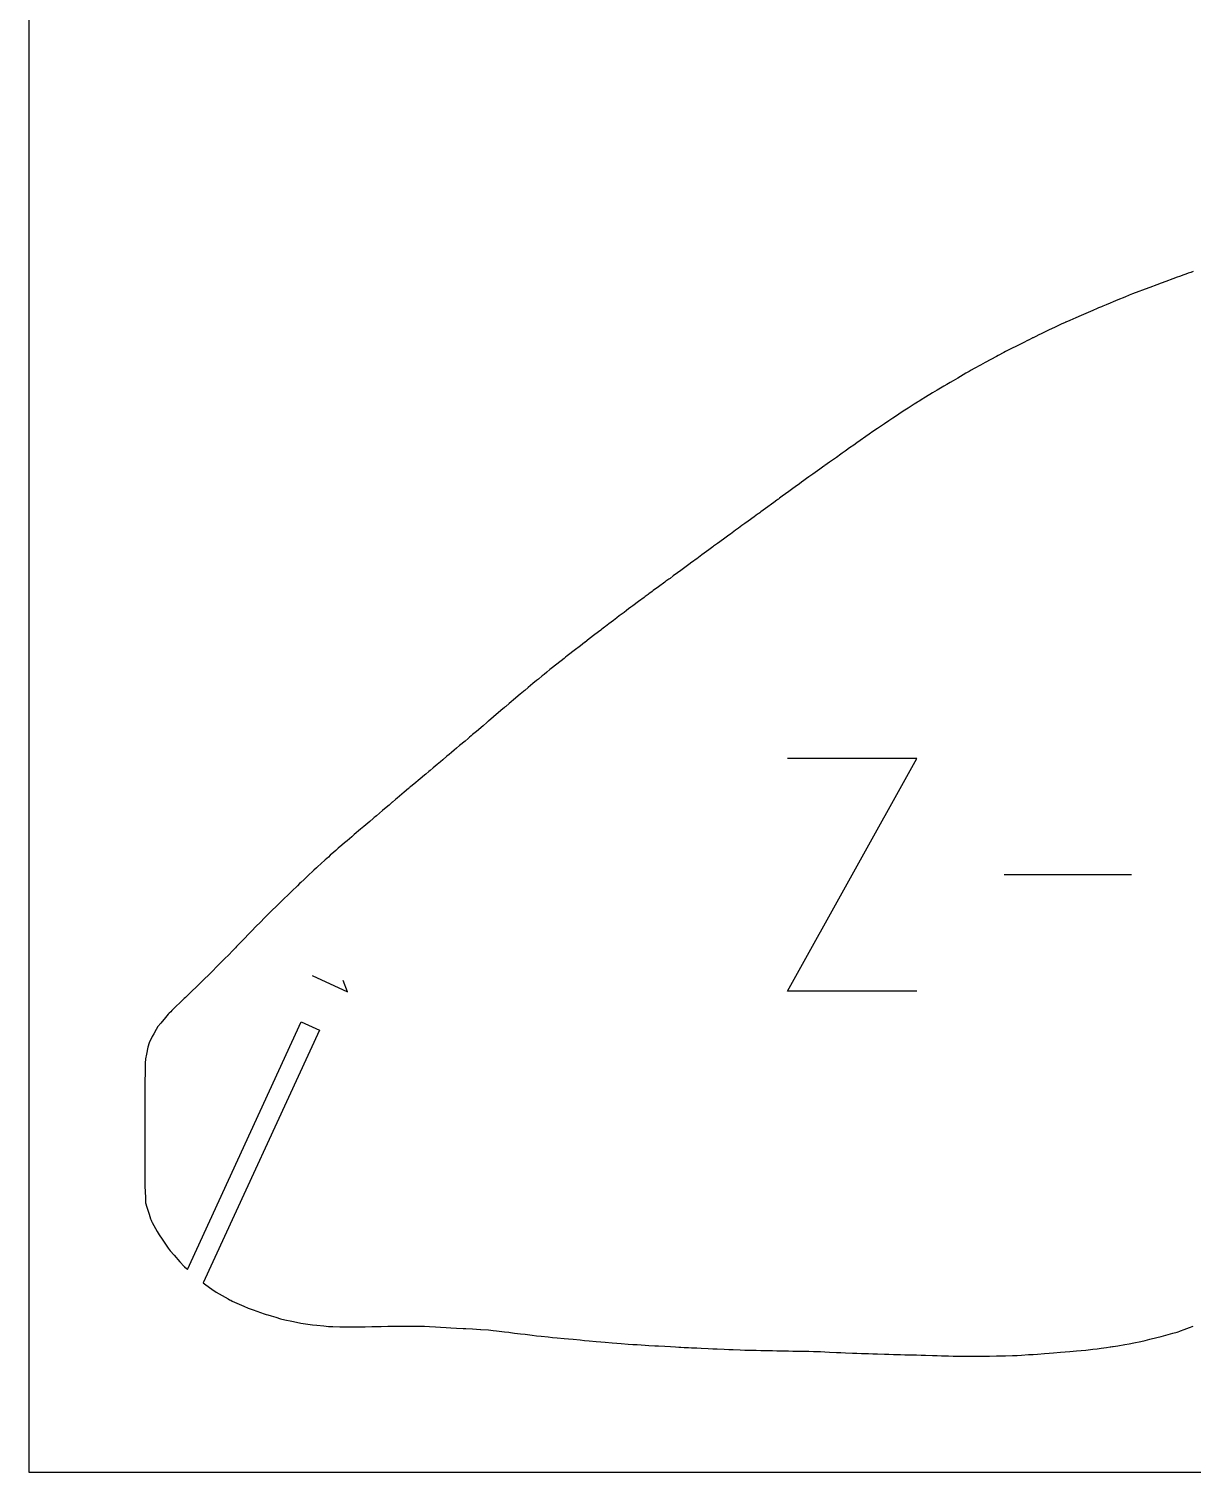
# Model space of a CAD drawing. Extents: x 0 to 560, y 0 to 480.
# Drawn here: x 0 to 66.9, y 0 to 83 of the extents above; entities that cross this region are included whole.
import ezdxf

# ---------------------------------------------------------------- set-up
doc = ezdxf.new("R2010")
doc.units = 0

msp = doc.modelspace()

# ---------------------------------------------------------------- linework, layer by layer
at = {"layer": 'annotation', "color": 1}
for p, q in [((43.600747, 27.650588), (51.037383, 41.043925)), ((51.037383, 41.043925), (43.600747, 41.043925)), ((63.384391, 34.347256), (56.061144, 34.347256)), ((16.28227, 28.550114), (18.317165, 27.613737)), ((18.317165, 27.613737), (18.072823, 28.274347)), ((51.037383, 27.650588), (43.600747, 27.650588))]:
    msp.add_line(p, q, dxfattribs=at)
at = {"layer": 'boundary', "color": 5}
for p, q in [((66.514979, 68.888872), (66.389198, 68.844508)), ((66.648975, 68.935482), (66.514979, 68.888872)), ((66.801885, 68.989158), (66.648975, 68.935482)), ((66.935882, 69.035768), (66.801885, 68.989158)), ((64.433528, 68.128873), (64.17375, 68.031881)), ((64.834683, 68.280143), (64.433528, 68.128873)), ((65.094461, 68.377135), (64.834683, 68.280143)), ((65.354239, 68.471143), (65.094461, 68.377135)), ((65.755393, 68.617997), (65.354239, 68.471143)), ((66.015171, 68.712006), (65.755393, 68.617997)), ((66.140953, 68.75637), (66.015171, 68.712006)), ((66.389198, 68.844508), (66.140953, 68.75637)), ((62.33233, 67.299828), (62.148083, 67.222464)), ((62.592107, 67.406299), (62.33233, 67.299828)), ((62.993262, 67.571071), (62.592107, 67.406299)), ((63.25304, 67.677543), (62.993262, 67.571071)), ((63.449675, 67.753486), (63.25304, 67.677543)), ((63.811855, 67.892218), (63.449675, 67.753486)), ((64.008491, 67.968161), (63.811855, 67.892218)), ((64.071633, 67.992575), (64.008491, 67.968161)), ((64.110608, 68.007468), (64.071633, 67.992575)), ((64.17375, 68.031881), (64.110608, 68.007468)), ((60.490908, 66.51218), (60.183534, 66.3777)), ((60.750686, 66.624181), (60.490908, 66.51218)), ((61.15184, 66.797915), (60.750686, 66.624181)), ((61.411618, 66.909916), (61.15184, 66.797915)), ((61.487149, 66.942051), (61.411618, 66.909916)), ((61.658315, 67.015315), (61.487149, 66.942051)), ((61.733846, 67.047451), (61.658315, 67.015315)), ((61.918094, 67.124815), (61.733846, 67.047451)), ((62.148083, 67.222464), (61.918094, 67.124815)), ((58.649488, 65.677072), (58.271191, 65.494744)), ((58.954033, 65.820032), (58.649488, 65.677072)), ((59.341398, 66.002793), (58.954033, 65.820032)), ((59.570197, 66.109992), (59.341398, 66.002793)), ((59.589385, 66.118365), (59.570197, 66.109992)), ((59.608572, 66.12674), (59.589385, 66.118365)), ((59.842045, 66.228843), (59.608572, 66.12674)), ((60.183534, 66.3777), (59.842045, 66.228843)), ((56.808066, 64.770837), (56.454673, 64.589459)), ((57.157298, 64.946298), (56.808066, 64.770837)), ((57.444682, 65.090677), (57.157298, 64.946298)), ((57.462946, 65.099845), (57.444682, 65.090677)), ((57.674293, 65.206029), (57.462946, 65.099845)), ((57.701535, 65.21958), (57.674293, 65.206029)), ((57.728776, 65.23313), (57.701535, 65.21958)), ((57.967411, 65.348046), (57.728776, 65.23313)), ((57.987661, 65.357803), (57.967411, 65.348046)), ((58.271191, 65.494744), (57.987661, 65.357803)), ((55.301216, 63.981948), (54.966645, 63.801515)), ((55.624281, 64.156847), (55.301216, 63.981948)), ((55.718613, 64.207564), (55.624281, 64.156847)), ((55.863007, 64.285319), (55.718613, 64.207564)), ((55.875181, 64.291774), (55.863007, 64.285319)), ((55.887355, 64.29823), (55.875181, 64.291774)), ((56.044025, 64.378637), (55.887355, 64.29823)), ((56.145648, 64.430804), (56.044025, 64.378637)), ((56.454673, 64.589459), (56.145648, 64.430804)), ((53.859709, 63.183971), (53.395759, 62.913852)), ((54.045934, 63.291619), (53.859709, 63.183971)), ((54.111236, 63.328114), (54.045934, 63.291619)), ((54.176538, 63.364609), (54.111236, 63.328114)), ((54.346988, 63.458716), (54.176538, 63.364609)), ((54.712057, 63.661083), (54.346988, 63.458716)), ((54.966645, 63.801515), (54.712057, 63.661083)), ((52.300358, 62.267359), (52.204513, 62.210063)), ((52.499625, 62.386601), (52.300358, 62.267359)), ((52.595471, 62.443897), (52.499625, 62.386601)), ((52.759403, 62.540878), (52.595471, 62.443897)), ((52.96129, 62.660694), (52.759403, 62.540878)), ((53.125222, 62.757675), (52.96129, 62.660694)), ((53.395759, 62.913852), (53.125222, 62.757675)), ((51.076783, 61.523187), (50.888748, 61.402875)), ((51.148527, 61.568443), (51.076783, 61.523187)), ((51.212061, 61.608358), (51.148527, 61.568443)), ((51.283803, 61.653613), (51.212061, 61.608358)), ((51.54358, 61.810839), (51.283803, 61.653613)), ((51.944734, 62.052837), (51.54358, 61.810839)), ((52.204513, 62.210063), (51.944734, 62.052837)), ((49.656868, 60.602477), (49.609154, 60.570661)), ((49.868932, 60.741942), (49.656868, 60.602477)), ((50.151028, 60.927685), (49.868932, 60.741942)), ((50.363091, 61.067151), (50.151028, 60.927685)), ((50.551127, 61.187463), (50.363091, 61.067151)), ((50.888748, 61.402875), (50.551127, 61.187463)), ((48.444953, 59.784562), (48.373881, 59.735094)), ((48.521671, 59.837891), (48.444953, 59.784562)), ((48.781449, 60.012525), (48.521671, 59.837891)), ((49.182604, 60.284739), (48.781449, 60.012525)), ((49.442382, 60.459373), (49.182604, 60.284739)), ((49.490097, 60.491188), (49.442382, 60.459373)), ((49.609154, 60.570661), (49.490097, 60.491188)), ((47.418013, 59.05966), (47.180661, 58.891385)), ((47.600961, 59.189989), (47.418013, 59.05966)), ((47.78402, 59.319438), (47.600961, 59.189989)), ((48.114103, 59.552318), (47.78402, 59.319438)), ((48.297162, 59.681766), (48.114103, 59.552318)), ((48.373881, 59.735094), (48.297162, 59.681766)), ((46.420472, 58.35083), (46.019317, 58.066071)), ((46.68025, 58.535155), (46.420472, 58.35083)), ((46.75708, 58.589947), (46.68025, 58.535155)), ((46.920883, 58.706264), (46.75708, 58.589947)), ((46.997715, 58.761055), (46.920883, 58.706264)), ((47.180661, 58.891385), (46.997715, 58.761055)), ((45.06944, 57.387443), (44.838829, 57.222866)), ((45.470484, 57.675768), (45.06944, 57.387443)), ((45.701094, 57.840345), (45.470484, 57.675768)), ((45.730261, 57.861006), (45.701094, 57.840345)), ((45.759538, 57.881746), (45.730261, 57.861006)), ((46.019317, 58.066071), (45.759538, 57.881746)), ((43.918119, 56.557877), (43.677073, 56.3819)), ((44.045259, 56.649807), (43.918119, 56.557877)), ((44.290294, 56.827705), (44.045259, 56.649807)), ((44.417435, 56.919634), (44.290294, 56.827705)), ((44.550072, 57.014835), (44.417435, 56.919634)), ((44.706192, 57.127665), (44.550072, 57.014835)), ((44.838829, 57.222866), (44.706192, 57.127665)), ((42.823217, 55.763676), (42.337343, 55.40895)), ((42.997408, 55.891211), (42.823217, 55.763676)), ((43.057497, 55.934324), (42.997408, 55.891211)), ((43.087446, 55.955811), (43.057497, 55.934324)), ((43.147535, 55.998924), (43.087446, 55.955811)), ((43.302133, 56.111494), (43.147535, 55.998924)), ((43.677073, 56.3819), (43.302133, 56.111494)), ((41.692039, 54.937486), (41.348981, 54.685216)), ((41.885033, 55.078213), (41.692039, 54.937486)), ((41.951817, 55.126793), (41.885033, 55.078213)), ((42.009913, 55.169358), (41.951817, 55.126793)), ((42.076697, 55.217938), (42.009913, 55.169358)), ((42.337343, 55.40895), (42.076697, 55.217938)), ((40.528608, 54.087921), (40.330889, 53.94324)), ((40.62422, 54.157503), (40.528608, 54.087921)), ((40.788386, 54.276553), (40.62422, 54.157503)), ((40.991822, 54.425438), (40.788386, 54.276553)), ((41.155987, 54.544489), (40.991822, 54.425438)), ((41.348981, 54.685216), (41.155987, 54.544489)), ((39.314566, 53.201701), (39.090866, 53.037442)), ((39.338511, 53.219247), (39.314566, 53.201701)), ((39.362457, 53.236792), (39.338511, 53.219247)), ((39.587342, 53.400547), (39.362457, 53.236792)), ((39.934259, 53.65436), (39.587342, 53.400547)), ((40.235277, 53.873658), (39.934259, 53.65436)), ((40.330889, 53.94324), (40.235277, 53.873658)), ((38.108592, 52.316082), (37.944172, 52.195196)), ((38.203948, 52.386158), (38.108592, 52.316082)), ((38.298497, 52.455571), (38.203948, 52.386158)), ((38.393855, 52.525647), (38.298497, 52.455571)), ((38.693872, 52.745834), (38.393855, 52.525647)), ((39.090866, 53.037442), (38.693872, 52.745834)), ((37.043902, 51.534263), (36.854988, 51.395371)), ((37.284229, 51.710352), (37.043902, 51.534263)), ((37.473142, 51.849244), (37.284229, 51.710352)), ((37.637565, 51.97013), (37.473142, 51.849244)), ((37.944172, 52.195196), (37.637565, 51.97013)), ((35.824862, 50.641533), (35.631724, 50.499808)), ((35.889412, 50.688848), (35.824862, 50.641533)), ((36.190198, 50.908338), (35.889412, 50.688848)), ((36.552434, 51.173818), (36.190198, 50.908338)), ((36.623297, 51.22577), (36.552434, 51.173818)), ((36.784124, 51.34342), (36.623297, 51.22577)), ((36.854988, 51.395371), (36.784124, 51.34342)), ((34.71101, 49.818808), (34.599736, 49.734514)), ((35.051632, 50.070958), (34.71101, 49.818808)), ((35.362208, 50.299877), (35.051632, 50.070958)), ((35.421745, 50.344037), (35.362208, 50.299877)), ((35.597918, 50.474661), (35.421745, 50.344037)), ((35.614821, 50.487234), (35.597918, 50.474661)), ((35.631724, 50.499808), (35.614821, 50.487234)), ((33.597376, 48.970674), (33.347531, 48.77928)), ((33.790303, 49.116714), (33.597376, 48.970674)), ((33.938803, 49.230452), (33.790303, 49.116714)), ((34.212579, 49.440212), (33.938803, 49.230452)), ((34.361082, 49.55395), (34.212579, 49.440212)), ((34.472359, 49.638244), (34.361082, 49.55395)), ((34.599736, 49.734514), (34.472359, 49.638244)), ((32.536695, 48.160938), (32.209277, 47.910625)), ((32.869592, 48.415266), (32.536695, 48.160938)), ((32.936442, 48.466133), (32.869592, 48.415266)), ((33.087751, 48.582373), (32.936442, 48.466133)), ((33.154602, 48.633239), (33.087751, 48.582373)), ((33.347531, 48.77928), (33.154602, 48.633239)), ((31.701811, 47.519968), (31.349376, 47.247832)), ((31.948879, 47.711913), (31.701811, 47.519968)), ((31.949282, 47.712221), (31.948879, 47.711913)), ((31.949686, 47.712529), (31.949282, 47.712221)), ((32.209277, 47.910625), (31.949686, 47.712529)), ((30.593265, 46.653822), (30.280421, 46.403709)), ((30.766225, 46.791818), (30.593265, 46.653822)), ((30.853043, 46.86038), (30.766225, 46.791818)), ((30.941353, 46.930054), (30.853043, 46.86038)), ((31.028171, 46.998616), (30.941353, 46.930054)), ((31.349376, 47.247832), (31.028171, 46.998616)), ((29.51002, 45.782883), (29.295176, 45.606737)), ((29.618447, 45.871108), (29.51002, 45.782883)), ((29.769798, 45.99289), (29.618447, 45.871108)), ((29.95611, 46.143931), (29.769798, 45.99289)), ((30.107461, 46.265713), (29.95611, 46.143931)), ((30.280421, 46.403709), (30.107461, 46.265713)), ((28.448503, 44.906466), (28.318407, 44.797372)), ((28.500871, 44.950397), (28.448503, 44.906466)), ((28.708281, 45.12195), (28.500871, 44.950397)), ((28.979338, 45.346959), (28.708281, 45.12195)), ((29.186747, 45.518512), (28.979338, 45.346959)), ((29.295176, 45.606737), (29.186747, 45.518512)), ((27.377491, 44.002382), (27.345329, 43.975077)), ((27.409649, 44.029687), (27.377491, 44.002382)), ((27.618769, 44.206438), (27.409649, 44.029687)), ((27.976858, 44.508927), (27.618769, 44.206438)), ((28.26604, 44.753441), (27.976858, 44.508927)), ((28.318407, 44.797372), (28.26604, 44.753441)), ((26.383741, 43.156647), (26.368623, 43.143777)), ((26.424616, 43.191448), (26.383741, 43.156647)), ((26.717349, 43.440669), (26.424616, 43.191448)), ((27.132828, 43.794091), (26.717349, 43.440669)), ((27.345329, 43.975077), (27.132828, 43.794091)), ((25.417676, 42.333927), (25.332391, 42.261574)), ((25.503908, 42.407236), (25.417676, 42.333927)), ((25.72281, 42.593705), (25.503908, 42.407236)), ((26.108845, 42.922507), (25.72281, 42.593705)), ((26.327748, 43.108976), (26.108845, 42.922507)), ((26.368623, 43.143777), (26.327748, 43.108976)), ((24.449846, 41.514237), (24.290671, 41.380186)), ((24.583198, 41.626868), (24.449846, 41.514237)), ((24.756743, 41.774015), (24.583198, 41.626868)), ((25.072613, 42.041119), (24.756743, 41.774015)), ((25.246161, 42.188266), (25.072613, 42.041119)), ((25.332391, 42.261574), (25.246161, 42.188266)), ((23.479702, 40.698436), (23.243586, 40.500324)), ((23.662484, 40.851916), (23.479702, 40.698436)), ((23.788914, 40.958214), (23.662484, 40.851916)), ((24.030895, 41.161257), (23.788914, 40.958214)), ((24.157323, 41.267555), (24.030895, 41.161257)), ((24.290671, 41.380186), (24.157323, 41.267555)), ((22.499155, 39.874963), (22.119945, 39.557531)), ((22.741774, 40.079283), (22.499155, 39.874963)), ((22.81877, 40.143843), (22.741774, 40.079283)), ((22.983809, 40.282285), (22.81877, 40.143843)), ((23.060805, 40.346844), (22.983809, 40.282285)), ((23.243586, 40.500324), (23.060805, 40.346844)), ((21.573248, 39.097445), (21.164724, 38.752999)), ((21.821066, 39.307049), (21.573248, 39.097445)), ((21.878812, 39.355258), (21.821066, 39.307049)), ((21.905963, 39.377924), (21.878812, 39.355258)), ((21.963714, 39.426134), (21.905963, 39.377924)), ((22.119945, 39.557531), (21.963714, 39.426134)), ((20.635578, 38.303576), (20.32194, 38.037006)), ((20.701806, 38.359941), (20.635578, 38.303576)), ((20.872776, 38.505423), (20.701806, 38.359941)), ((20.886565, 38.517162), (20.872776, 38.505423)), ((20.900353, 38.528901), (20.886565, 38.517162)), ((21.074401, 38.676439), (20.900353, 38.528901)), ((21.164724, 38.752999), (21.074401, 38.676439)), ((19.595582, 37.41943), (19.253604, 37.130235)), ((19.790256, 37.584713), (19.595582, 37.41943)), ((19.855362, 37.640185), (19.790256, 37.584713)), ((19.914538, 37.690362), (19.855362, 37.640185)), ((19.979642, 37.745835), (19.914538, 37.690362)), ((20.32194, 38.037006), (19.979642, 37.745835)), ((18.556711, 36.536037), (18.287781, 36.30877)), ((18.706271, 36.664004), (18.556711, 36.536037)), ((18.81649, 36.758498), (18.706271, 36.664004)), ((18.948717, 36.870457), (18.81649, 36.758498)), ((19.058935, 36.964952), (18.948717, 36.870457)), ((19.253604, 37.130235), (19.058935, 36.964952)), ((17.637827, 35.743291), (17.528046, 35.64564)), ((17.787826, 35.875104), (17.637827, 35.743291)), ((17.988224, 36.048992), (17.787826, 35.875104)), ((18.138221, 36.180804), (17.988224, 36.048992)), ((18.287781, 36.30877), (18.138221, 36.180804)), ((16.791669, 34.984707), (16.613744, 34.822581)), ((17.039585, 35.208725), (16.791669, 34.984707)), ((17.217514, 35.370851), (17.039585, 35.208725)), ((17.327291, 35.468504), (17.217514, 35.370851)), ((17.528046, 35.64564), (17.327291, 35.468504)), ((15.824004, 34.085998), (15.628539, 33.901871)), ((16.101337, 34.346248), (15.824004, 34.085998)), ((16.296803, 34.530376), (16.101337, 34.346248)), ((16.378654, 34.606026), (16.296803, 34.530376)), ((16.531893, 34.746931), (16.378654, 34.606026)), ((16.613744, 34.822581), (16.531893, 34.746931)), ((15.171014, 33.462489), (14.878016, 33.179521)), ((15.376087, 33.660848), (15.171014, 33.462489)), ((15.440404, 33.722266), (15.376087, 33.660848)), ((15.564227, 33.840452), (15.440404, 33.722266)), ((15.628539, 33.901871), (15.564227, 33.840452)), ((14.247723, 32.562351), (13.947558, 32.266759)), ((14.455382, 32.76866), (14.247723, 32.562351)), ((14.510086, 32.822129), (14.455382, 32.76866)), ((14.61824, 32.92769), (14.510086, 32.822129)), ((14.672947, 32.98116), (14.61824, 32.92769)), ((14.878016, 33.179521), (14.672947, 32.98116)), ((13.332743, 31.648294), (13.035191, 31.347277)), ((13.534672, 31.855833), (13.332743, 31.648294)), ((13.586789, 31.908073), (13.534672, 31.855833)), ((13.687779, 32.008211), (13.586789, 31.908073)), ((13.739896, 32.060449), (13.687779, 32.008211)), ((13.947558, 32.266759), (13.739896, 32.060449)), ((12.422534, 30.712831), (12.135454, 30.418378)), ((12.613961, 30.912182), (12.422534, 30.712831)), ((12.671812, 30.972609), (12.613961, 30.912182)), ((12.775414, 31.079311), (12.671812, 30.972609)), ((12.833268, 31.139739), (12.775414, 31.079311)), ((13.035191, 31.347277), (12.833268, 31.139739)), ((11.69325, 29.961684), (11.508084, 29.772423)), ((11.7616, 30.032202), (11.69325, 29.961684)), ((11.875674, 30.148513), (11.7616, 30.032202)), ((11.944027, 30.219029), (11.875674, 30.148513)), ((12.135454, 30.418378), (11.944027, 30.219029)), ((10.847153, 29.105155), (10.77254, 29.029804)), ((10.965592, 29.222967), (10.847153, 29.105155)), ((11.040202, 29.298316), (10.965592, 29.222967)), ((11.225368, 29.487578), (11.040202, 29.298316)), ((11.508084, 29.772423), (11.225368, 29.487578)), ((10.039658, 28.303511), (9.926873, 28.19401)), ((10.114701, 28.377607), (10.039658, 28.303511)), ((10.299434, 28.562035), (10.114701, 28.377607)), ((10.587804, 28.845377), (10.299434, 28.562035)), ((10.77254, 29.029804), (10.587804, 28.845377)), ((9.097941, 27.389793), (9.0005, 27.297162)), ((9.167326, 27.456895), (9.097941, 27.389793)), ((9.357721, 27.642578), (9.167326, 27.456895)), ((9.661435, 27.934232), (9.357721, 27.642578)), ((9.851829, 28.119914), (9.661435, 27.934232)), ((9.926873, 28.19401), (9.851829, 28.119914)), ((8.412582, 26.728861), (8.216515, 26.536185)), ((8.735048, 27.037384), (8.412582, 26.728861)), ((8.931119, 27.230059), (8.735048, 27.037384)), ((9.0005, 27.297162), (8.931119, 27.230059)), ((7.581392, 25.810576), (7.421216, 25.615477)), ((7.850227, 26.135998), (7.581392, 25.810576)), ((8.010402, 26.3311), (7.850227, 26.135998)), ((8.074114, 26.395776), (8.010402, 26.3311)), ((8.152806, 26.471507), (8.074114, 26.395776)), ((8.216515, 26.536185), (8.152806, 26.471507)), ((9.112801, 11.661191), (15.65962, 25.888464)), ((15.65962, 25.888464), (16.700687, 25.409407)), ((7.041265, 24.95318), (6.958702, 24.78796)), ((7.089698, 25.046377), (7.041265, 24.95318)), ((7.189298, 25.212958), (7.089698, 25.046377)), ((7.321616, 25.448894), (7.189298, 25.212958)), ((7.421216, 25.615477), (7.321616, 25.448894)), ((16.700687, 25.409407), (10.015091, 10.880549)), ((6.847811, 24.434986), (6.759283, 24.033832)), ((6.910267, 24.694764), (6.847811, 24.434986)), ((6.958702, 24.78796), (6.910267, 24.694764)), ((6.691412, 23.514277), (6.68162, 23.113121)), ((6.696825, 23.774056), (6.691412, 23.514277)), ((6.759283, 24.033832), (6.696825, 23.774056)), ((6.673661, 22.593567), (6.670049, 22.192412)), ((6.676207, 22.853343), (6.673661, 22.593567)), ((6.68162, 23.113121), (6.676207, 22.853343)), ((6.670049, 22.192412), (6.6675, 21.932632)), ((6.6675, 21.932632), (6.667695, 21.672854)), ((6.667695, 21.672854), (6.66799, 21.271701)), ((6.66799, 21.271701), (6.668183, 21.011925)), ((6.668183, 21.011925), (6.668376, 20.752145)), ((6.668376, 20.752145), (6.668677, 20.350989)), ((6.668677, 20.350989), (6.668872, 20.091211)), ((6.668872, 20.091211), (6.669067, 19.831435)), ((6.669067, 19.831435), (6.669365, 19.43028)), ((6.669365, 19.43028), (6.669556, 19.170501)), ((6.669556, 19.170501), (6.669754, 18.910724)), ((6.669754, 18.910724), (6.670058, 18.509571)), ((6.670058, 18.509571), (6.670253, 18.249793)), ((6.670253, 18.249793), (6.670447, 17.990014)), ((6.670447, 17.990014), (6.670754, 17.588859)), ((6.670754, 17.588859), (6.67095, 17.329083)), ((6.67095, 17.329083), (6.671673, 17.069303)), ((6.671673, 17.069303), (6.673601, 16.668147)), ((6.673601, 16.668147), (6.674324, 16.408369)), ((6.674324, 16.408369), (6.681263, 16.148593)), ((6.681263, 16.148593), (6.698247, 15.747438)), ((6.698247, 15.747438), (6.705185, 15.487659)), ((6.705185, 15.487659), (6.780874, 15.227881)), ((6.780874, 15.227881), (6.916782, 14.826727)), ((6.916782, 14.826727), (6.992477, 14.566951)), ((6.992477, 14.566951), (7.027004, 14.49054)), ((7.027004, 14.49054), (7.055173, 14.435291)), ((7.055173, 14.435291), (7.089698, 14.358879)), ((7.089698, 14.358879), (7.187269, 14.175511)), ((7.187269, 14.175511), (7.383407, 13.829605)), ((7.383407, 13.829605), (7.480974, 13.646238)), ((7.480974, 13.646238), (7.65692, 13.39042)), ((7.65692, 13.39042), (7.888645, 13.056138)), ((7.888645, 13.056138), (8.010403, 12.879895)), ((8.010403, 12.879895), (8.069003, 12.802713)), ((8.069003, 12.802713), (8.127599, 12.725527)), ((8.127599, 12.725527), (8.346015, 12.480893)), ((8.346015, 12.480893), (8.687287, 12.096591)), ((8.687287, 12.096591), (8.931119, 11.826923)), ((8.931119, 11.826923), (8.942105, 11.815871)), ((8.942105, 11.815871), (8.953089, 11.80482)), ((8.953089, 11.80482), (9.0583, 11.710204)), ((9.0583, 11.710204), (9.112801, 11.661191)), ((10.015091, 10.880549), (10.18183, 10.763887)), ((10.18183, 10.763887), (10.519645, 10.527874)), ((10.519645, 10.527874), (10.77254, 10.35133)), ((10.77254, 10.35133), (10.942486, 10.254725)), ((10.942486, 10.254725), (11.278063, 10.059999)), ((11.278063, 10.059999), (11.448011, 9.963396)), ((11.448011, 9.963396), (11.537839, 9.916237)), ((11.537839, 9.916237), (11.603417, 9.880408)), ((11.603417, 9.880408), (11.693251, 9.833249)), ((11.693251, 9.833249), (11.953027, 9.719915)), ((11.953027, 9.719915), (12.354181, 9.542006)), ((12.354181, 9.542006), (12.613961, 9.42867)), ((12.613961, 9.42867), (12.891738, 9.329305)), ((12.891738, 9.329305), (13.321283, 9.176076)), ((13.321283, 9.176076), (13.534672, 9.099873)), ((13.534672, 9.099873), (13.631569, 9.07128)), ((13.631569, 9.07128), (13.72847, 9.042688)), ((13.72847, 9.042688), (13.928726, 8.981889)), ((13.928726, 8.981889), (14.197457, 8.903728)), ((14.197457, 8.903728), (14.455382, 8.824735)), ((14.455382, 8.824735), (14.715158, 8.763989)), ((14.715158, 8.763989), (15.11631, 8.675566)), ((15.11631, 8.675566), (15.376087, 8.614818)), ((15.376087, 8.614818), (15.635866, 8.573973)), ((15.635866, 8.573973), (16.037023, 8.514439)), ((16.037023, 8.514439), (16.296803, 8.473594)), ((16.296803, 8.473594), (16.556579, 8.444058)), ((16.556579, 8.444058), (16.957734, 8.40606)), ((16.957734, 8.40606), (17.217513, 8.376524)), ((17.217513, 8.376524), (17.47729, 8.36678)), ((17.47729, 8.36678), (17.878443, 8.360524)), ((17.878443, 8.360524), (18.138221, 8.350783)), ((18.138221, 8.350783), (18.390661, 8.348624)), ((18.390661, 8.348624), (18.877647, 8.355395)), ((18.877647, 8.355395), (19.058935, 8.354667)), ((19.058935, 8.354667), (19.326871, 8.356088)), ((19.326871, 8.356088), (19.711704, 8.367045)), ((19.711704, 8.367045), (19.979642, 8.368136)), ((19.979642, 8.368136), (20.247304, 8.375783)), ((20.247304, 8.375783), (20.632695, 8.389655)), ((20.632695, 8.389655), (20.900353, 8.397408)), ((20.900353, 8.397408), (21.165478, 8.396503)), ((21.165478, 8.396503), (21.555939, 8.399365)), ((21.555939, 8.399365), (21.821066, 8.398359)), ((21.821066, 8.398359), (22.097511, 8.395315)), ((22.097511, 8.395315), (22.465328, 8.394743)), ((22.465328, 8.394743), (22.741774, 8.391566)), ((22.741774, 8.391566), (23.033885, 8.378265)), ((23.033885, 8.378265), (23.370377, 8.356062)), ((23.370377, 8.356062), (23.662484, 8.343136)), ((23.662484, 8.343136), (23.987127, 8.322136)), ((23.987127, 8.322136), (24.258557, 8.300947)), ((24.258557, 8.300947), (24.583198, 8.280676)), ((66.413195, 8.199616), (66.722631, 8.308924)), ((66.722631, 8.308924), (66.935882, 8.386564)), ((24.583198, 8.280676), (24.963398, 8.263257)), ((24.963398, 8.263257), (25.123703, 8.255232)), ((25.123703, 8.255232), (25.503908, 8.238097)), ((25.503908, 8.238097), (25.95497, 8.211406)), ((25.95497, 8.211406), (25.980946, 8.209941)), ((25.980946, 8.209941), (26.424616, 8.184007)), ((26.424616, 8.184007), (26.689014, 8.148326)), ((26.689014, 8.148326), (26.887453, 8.121975)), ((26.887453, 8.121975), (27.18744, 8.084621)), ((27.18744, 8.084621), (27.345329, 8.066244)), ((27.345329, 8.066244), (27.583845, 8.039075)), ((27.583845, 8.039075), (27.695026, 8.02544)), ((27.695026, 8.02544), (27.923647, 7.995684)), ((27.923647, 7.995684), (28.26604, 7.955952)), ((28.26604, 7.955952), (28.525818, 7.926835)), ((28.525818, 7.926835), (28.926971, 7.875175)), ((28.926971, 7.875175), (29.186747, 7.846058)), ((29.186747, 7.846058), (29.446527, 7.819837)), ((29.446527, 7.819837), (29.847683, 7.77191)), ((29.847683, 7.77191), (30.107461, 7.745691)), ((30.107461, 7.745691), (30.367237, 7.722313)), ((30.367237, 7.722313), (30.768392, 7.683697)), ((30.768392, 7.683697), (31.028171, 7.660319)), ((31.028171, 7.660319), (31.287949, 7.636522)), ((31.287949, 7.636522), (31.689103, 7.598183)), ((31.689103, 7.598183), (31.948879, 7.574387)), ((31.948879, 7.574387), (32.208659, 7.550679)), ((32.208659, 7.550679), (32.609815, 7.509669)), ((32.609815, 7.509669), (32.869592, 7.485961)), ((32.869592, 7.485961), (33.129369, 7.464558)), ((63.512818, 7.434593), (63.913972, 7.518546)), ((63.913972, 7.518546), (64.17375, 7.575564)), ((64.17375, 7.575564), (64.433528, 7.638632)), ((64.433528, 7.638632), (64.834683, 7.737173)), ((64.834683, 7.737173), (65.094461, 7.80024)), ((65.094461, 7.80024), (65.354239, 7.874525)), ((65.354239, 7.874525), (65.755394, 7.983359)), ((65.755394, 7.983359), (66.015171, 8.057642)), ((66.015171, 8.057642), (66.061699, 8.074006)), ((66.061699, 8.074006), (66.153417, 8.105609)), ((66.153417, 8.105609), (66.199945, 8.121974)), ((66.199945, 8.121974), (66.413195, 8.199616)), ((33.129369, 7.464558), (33.530523, 7.42986)), ((33.530523, 7.42986), (33.790303, 7.408456)), ((33.790303, 7.408456), (34.050081, 7.391347)), ((34.050081, 7.391347), (34.451234, 7.361754)), ((34.451234, 7.361754), (34.71101, 7.344642)), ((34.71101, 7.344642), (34.960149, 7.330056)), ((34.960149, 7.330056), (35.43663, 7.302214)), ((35.43663, 7.302214), (35.631724, 7.290788)), ((35.631724, 7.290788), (35.986823, 7.270192)), ((35.986823, 7.270192), (36.19733, 7.258041)), ((36.19733, 7.258041), (36.552434, 7.237372)), ((36.552434, 7.237372), (36.877541, 7.218664)), ((36.877541, 7.218664), (37.179247, 7.201264)), ((37.179247, 7.201264), (37.365106, 7.19059)), ((37.365106, 7.19059), (37.473142, 7.184365)), ((37.473142, 7.184365), (37.675144, 7.174899)), ((37.675144, 7.174899), (37.917563, 7.162619)), ((37.917563, 7.162619), (38.089059, 7.153486)), ((38.089059, 7.153486), (38.393855, 7.139437)), ((38.393855, 7.139437), (38.653633, 7.128074)), ((38.653633, 7.128074), (39.054788, 7.10989)), ((39.054788, 7.10989), (39.314566, 7.098526)), ((39.314566, 7.098526), (39.574344, 7.087416)), ((39.574344, 7.087416), (39.975498, 7.069436)), ((39.975498, 7.069436), (40.235276, 7.058327)), ((40.235276, 7.058327), (40.495054, 7.048524)), ((40.495054, 7.048524), (40.896209, 7.031198)), ((40.896209, 7.031198), (41.155987, 7.021394)), ((41.155987, 7.021394), (41.415765, 7.014821)), ((41.415765, 7.014821), (41.81692, 7.004525)), ((41.81692, 7.004525), (42.076698, 6.997953)), ((42.076698, 6.997953), (42.336475, 6.992826)), ((42.336475, 6.992826), (42.73763, 6.985707)), ((42.73763, 6.985707), (42.997408, 6.98058)), ((42.997408, 6.98058), (43.257186, 6.97598)), ((43.257186, 6.97598), (43.658341, 6.969063)), ((43.658341, 6.969063), (43.918119, 6.964464)), ((43.918119, 6.964464), (44.177896, 6.960677)), ((44.177896, 6.960677), (44.57905, 6.95515)), ((44.57905, 6.95515), (44.838829, 6.951362)), ((44.838829, 6.951362), (45.098607, 6.941358)), ((45.098607, 6.941358), (45.499761, 6.929679)), ((45.499761, 6.929679), (45.759538, 6.919678)), ((45.759538, 6.919678), (46.019317, 6.907171)), ((46.019317, 6.907171), (46.420472, 6.884568)), ((46.420472, 6.884568), (46.68025, 6.87206)), ((46.68025, 6.87206), (46.940027, 6.862762)), ((46.940027, 6.862762), (47.341182, 6.846976)), ((47.341182, 6.846976), (47.600961, 6.837676)), ((47.600961, 6.837676), (47.860739, 6.828502)), ((47.860739, 6.828502), (48.261893, 6.812676)), ((48.261893, 6.812676), (48.521671, 6.803501)), ((48.521671, 6.803501), (48.781449, 6.796194)), ((48.781449, 6.796194), (49.182604, 6.784158)), ((49.182604, 6.784158), (49.442382, 6.77685)), ((49.442382, 6.77685), (49.70216, 6.770277)), ((49.70216, 6.770277), (50.103314, 6.759214)), ((50.103314, 6.759214), (50.363091, 6.752638)), ((50.363091, 6.752638), (50.622869, 6.746259)), ((50.622869, 6.746259), (51.024025, 6.735668)), ((51.024025, 6.735668), (51.283803, 6.729289)), ((51.283803, 6.729289), (51.54358, 6.721375)), ((51.54358, 6.721375), (51.944734, 6.709055)), ((51.944734, 6.709055), (52.204513, 6.701139)), ((52.204513, 6.701139), (52.464291, 6.695187)), ((52.464291, 6.695187), (52.865445, 6.683882)), ((52.865445, 6.683882), (53.125222, 6.677928)), ((53.125222, 6.677928), (53.385001, 6.674932)), ((53.385001, 6.674932), (53.786156, 6.670494)), ((53.786156, 6.670494), (54.045934, 6.6675)), ((54.045934, 6.6675), (54.305712, 6.66849)), ((54.305712, 6.66849), (54.706867, 6.66894)), ((54.706867, 6.66894), (54.966645, 6.669932)), ((54.966645, 6.669932), (55.226423, 6.674939)), ((55.226423, 6.674939), (55.627577, 6.678882)), ((55.627577, 6.678882), (55.887355, 6.683891)), ((55.887355, 6.683891), (56.147133, 6.692398)), ((56.147133, 6.692398), (56.548288, 6.704858)), ((56.548288, 6.704858), (56.808066, 6.713366)), ((56.808066, 6.713366), (57.067844, 6.730216)), ((57.067844, 6.730216), (57.468999, 6.754926)), ((57.468999, 6.754926), (57.728776, 6.771774)), ((57.728776, 6.771774), (57.988554, 6.790914)), ((57.988554, 6.790914), (58.389709, 6.821179)), ((58.389709, 6.821179), (58.649488, 6.840319)), ((58.649488, 6.840319), (58.909265, 6.860076)), ((58.909265, 6.860076), (59.310419, 6.891544)), ((59.310419, 6.891544), (59.570197, 6.9113)), ((59.570197, 6.9113), (59.829976, 6.933344)), ((59.829976, 6.933344), (60.23113, 6.966439)), ((60.23113, 6.966439), (60.490908, 6.988482)), ((60.490908, 6.988482), (60.750686, 7.020126)), ((60.750686, 7.020126), (61.15184, 7.06597)), ((61.15184, 7.06597), (61.411618, 7.097616)), ((61.411618, 7.097616), (61.637121, 7.129332)), ((61.637121, 7.129332), (61.940418, 7.169548)), ((61.940418, 7.169548), (62.165921, 7.201264)), ((62.165921, 7.201264), (62.200196, 7.205855)), ((62.200196, 7.205855), (62.298054, 7.218855)), ((62.298054, 7.218855), (62.33233, 7.223446)), ((62.33233, 7.223446), (62.592107, 7.267899)), ((62.592107, 7.267899), (62.993262, 7.333122)), ((62.993262, 7.333122), (63.25304, 7.377575)), ((63.25304, 7.377575), (63.512818, 7.434593))]:
    msp.add_line(p, q, dxfattribs=at)
at = {"layer": 'frame', "color": 5}
for p, q in [((0, 480), (0, 0)), ((0, 0), (560, 0))]:
    msp.add_line(p, q, dxfattribs=at)

doc.saveas('drawing.dxf')
